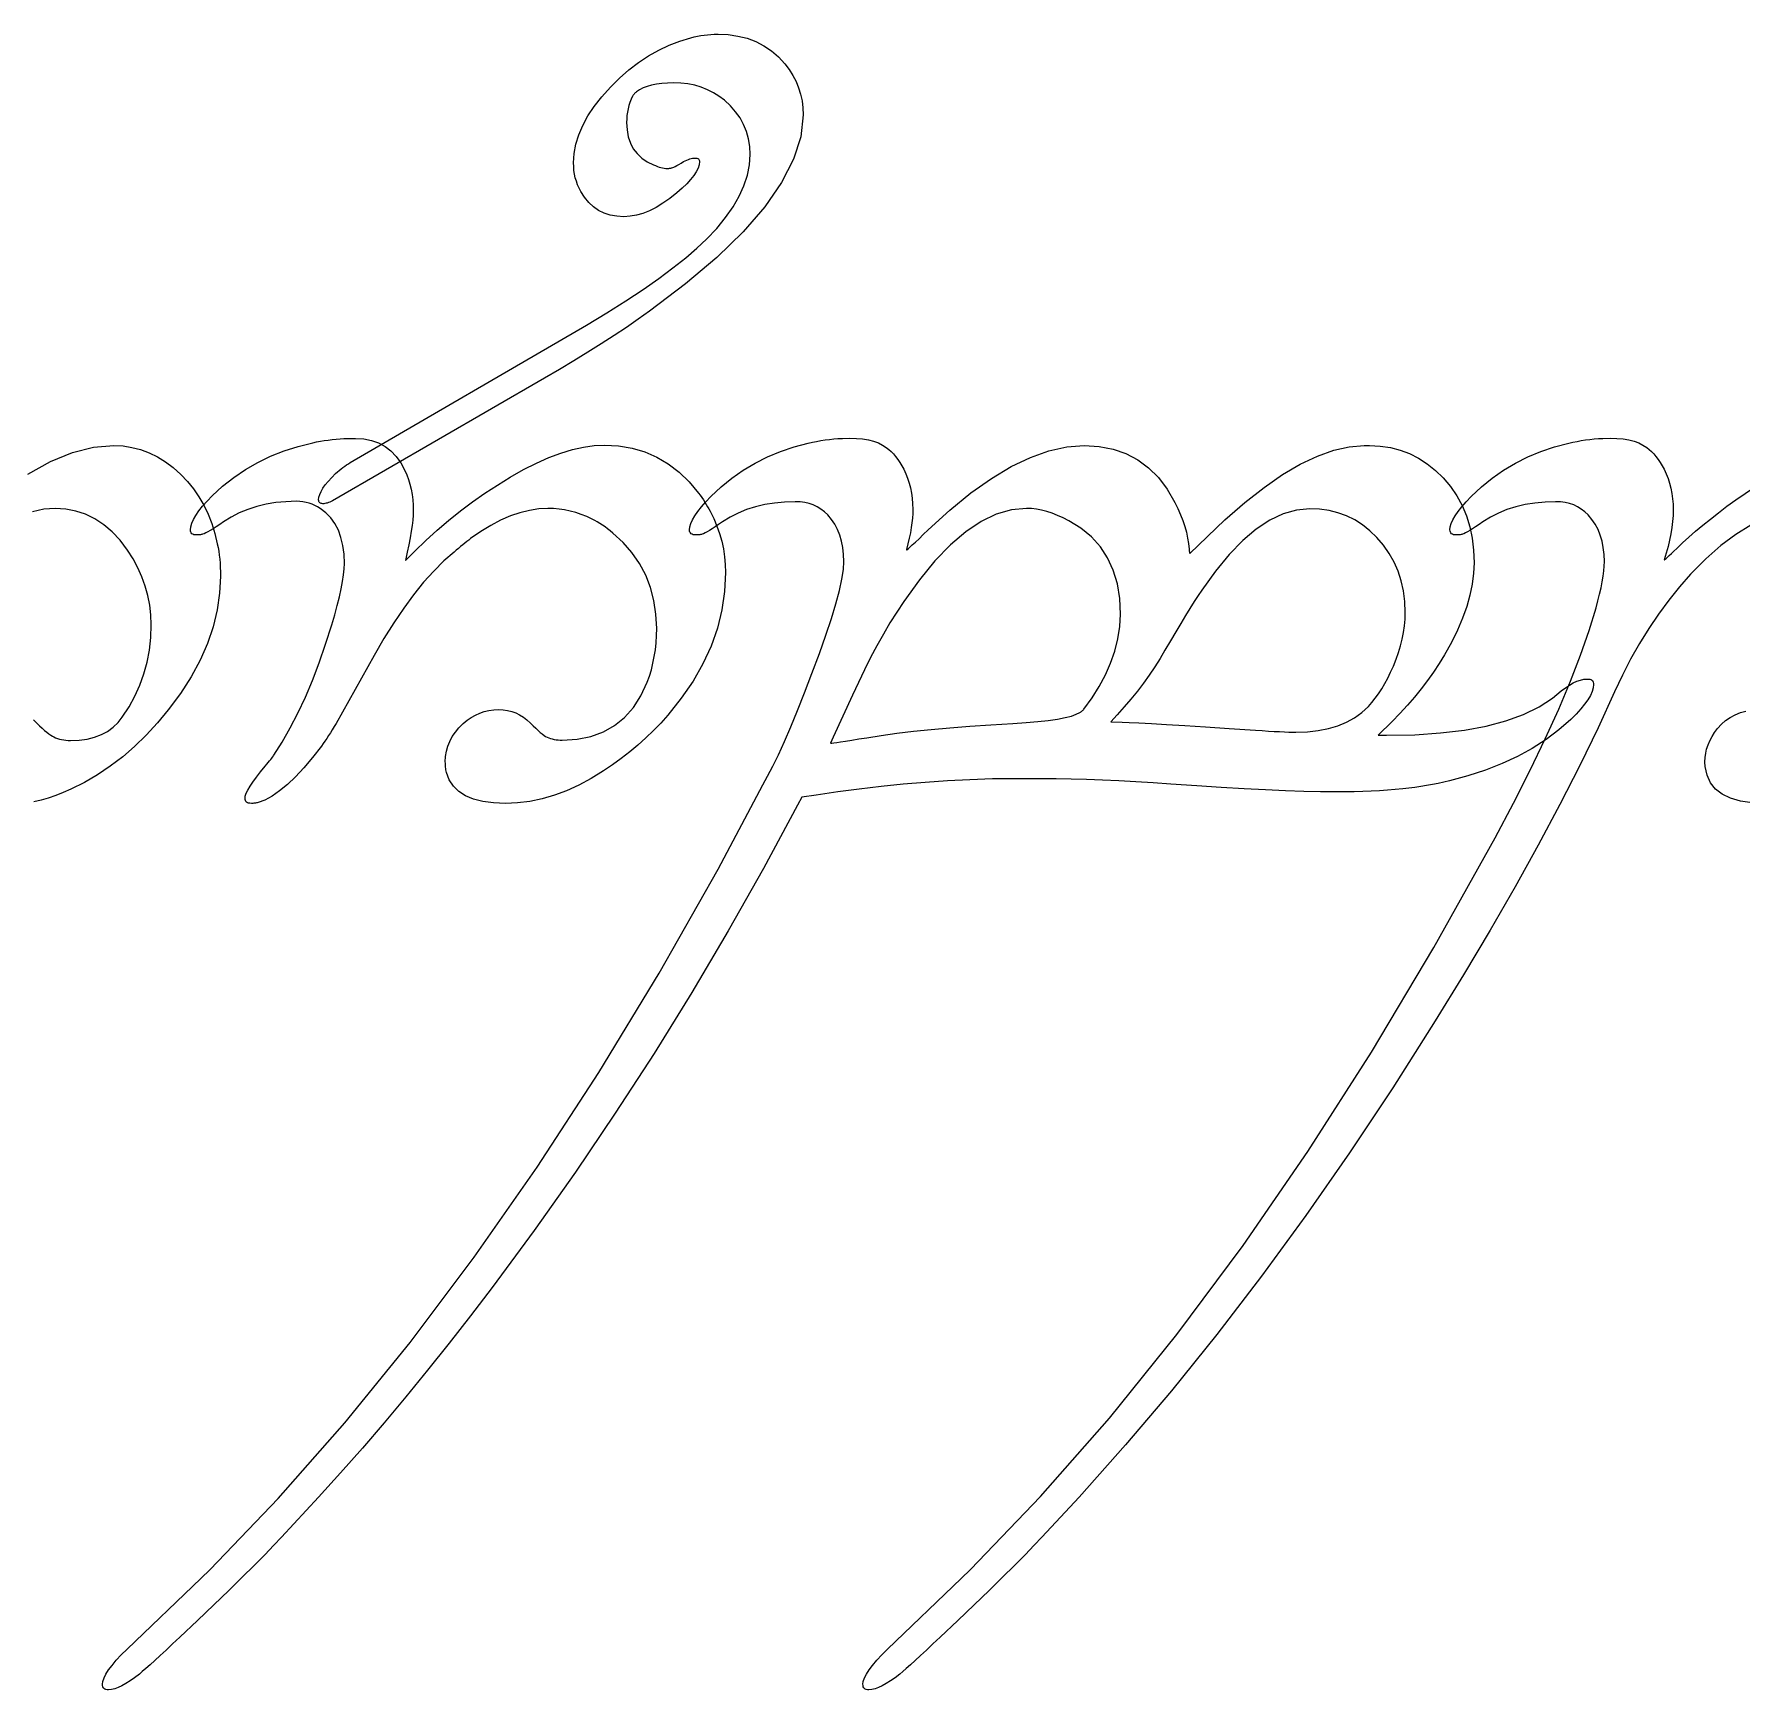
# Model space of a CAD drawing. Extents: x -35 to 35, y -2.4 to 2.4.
# Drawn here: x -26.451 to -22.113, y -2.443 to 1.762 of the extents above; entities that cross this region are included whole.
import ezdxf

# ---------------------------------------------------------------- set-up
doc = ezdxf.new("R2010")
doc.units = 0
doc.layers.add('INSCRIPTION', color=7, linetype='CONTINUOUS')

msp = doc.modelspace()

# ---------------------------------------------------------------- linework, layer by layer
at = {"layer": 'INSCRIPTION'}
for points in [[(-25.0806, 1.4349), (-25.0791, 1.4585), (-25.0747, 1.4823), (-25.0674, 1.5062), (-25.0572, 1.5301), (-25.0441, 1.5542), (-25.028, 1.5783), (-25.009, 1.6026), (-24.9871, 1.6269), (-24.9639, 1.65), (-24.94, 1.671), (-24.9155, 1.6898), (-24.8903, 1.7066), (-24.8644, 1.7213), (-24.8379, 1.7338), (-24.8108, 1.7443), (-24.783, 1.7526), (-24.7742, 1.7547), (-24.7655, 1.7566), (-24.757, 1.7581), (-24.7485, 1.7594), (-24.7401, 1.7604), (-24.7319, 1.7611), (-24.7237, 1.7615), (-24.7156, 1.7617), (-24.7136, 1.7617), (-24.6876, 1.7605), (-24.663, 1.757), (-24.6397, 1.7511), (-24.6178, 1.7428), (-24.5972, 1.7322), (-24.578, 1.7192), (-24.5602, 1.7039), (-24.5436, 1.6863), (-24.5328, 1.6719), (-24.5234, 1.657), (-24.5155, 1.6416), (-24.5089, 1.6257), (-24.5039, 1.6092), (-24.5003, 1.5922), (-24.4981, 1.5746), (-24.4974, 1.5565), (-24.5035, 1.5012), (-24.5218, 1.4439), (-24.5522, 1.3846), (-24.5949, 1.3233), (-24.6498, 1.2599), (-24.7168, 1.1946), (-24.7961, 1.1272), (-24.8875, 1.0578), (-24.9163, 1.0376), (-24.9464, 1.017), (-24.9778, 0.9962), (-25.0105, 0.9751), (-25.0444, 0.9537), (-25.0796, 0.9321), (-25.1162, 0.9101), (-25.154, 0.8879), (-25.6929, 0.5762), (-25.6966, 0.5745), (-25.7001, 0.5731), (-25.7034, 0.5719), (-25.7065, 0.5709), (-25.7094, 0.5701), (-25.7122, 0.5696), (-25.7147, 0.5692), (-25.7171, 0.5691), (-25.7197, 0.5693), (-25.7219, 0.5698), (-25.7238, 0.5705), (-25.7254, 0.5716), (-25.7266, 0.573), (-25.7274, 0.5748), (-25.728, 0.5768), (-25.7281, 0.5792), (-25.7275, 0.5857), (-25.7254, 0.5928), (-25.7221, 0.6003), (-25.7173, 0.6083), (-25.7112, 0.6169), (-25.7038, 0.6259), (-25.695, 0.6355), (-25.6849, 0.6455), (-25.6804, 0.6497), (-25.6758, 0.6537), (-25.6712, 0.6575), (-25.6665, 0.6611), (-25.6619, 0.6646), (-25.6572, 0.6678), (-25.6525, 0.6708), (-25.6477, 0.6737), (-25.0474, 1.0226), (-24.9958, 1.0542), (-24.948, 1.0845), (-24.9042, 1.1136), (-24.8641, 1.1415), (-24.828, 1.1682), (-24.7957, 1.1936), (-24.7673, 1.2178), (-24.7427, 1.2408), (-24.7168, 1.2684), (-24.6943, 1.2957), (-24.6753, 1.3229), (-24.6598, 1.3499), (-24.6477, 1.3767), (-24.639, 1.4033), (-24.6339, 1.4297), (-24.6321, 1.456), (-24.6331, 1.4764), (-24.6362, 1.4959), (-24.6413, 1.5145), (-24.6485, 1.5322), (-24.6577, 1.5489), (-24.6689, 1.5648), (-24.6822, 1.5797), (-24.6975, 1.5937), (-24.7112, 1.6041), (-24.7255, 1.6131), (-24.7406, 1.6207), (-24.7563, 1.6269), (-24.7727, 1.6318), (-24.7899, 1.6352), (-24.8077, 1.6373), (-24.8262, 1.638), (-24.842, 1.6376), (-24.8566, 1.6365), (-24.8701, 1.6347), (-24.8825, 1.6322), (-24.8937, 1.629), (-24.9039, 1.625), (-24.9129, 1.6203), (-24.9207, 1.6149), (-24.9224, 1.6136), (-24.924, 1.6123), (-24.9254, 1.6109), (-24.9267, 1.6096), (-24.9279, 1.6082), (-24.929, 1.6068), (-24.9299, 1.6053), (-24.9308, 1.6038), (-24.9343, 1.5962), (-24.9374, 1.5883), (-24.94, 1.5803), (-24.9421, 1.5721), (-24.9437, 1.5637), (-24.9449, 1.5552), (-24.9456, 1.5464), (-24.9458, 1.5374), (-24.9448, 1.5184), (-24.9416, 1.5009), (-24.9362, 1.4851), (-24.9288, 1.4708), (-24.9191, 1.4582), (-24.9074, 1.4471), (-24.8935, 1.4377), (-24.8775, 1.4298), (-24.8725, 1.4277), (-24.8677, 1.4259), (-24.8631, 1.4243), (-24.8586, 1.4231), (-24.8543, 1.4221), (-24.8501, 1.4214), (-24.8461, 1.4209), (-24.8423, 1.4208), (-24.841, 1.4208), (-24.8398, 1.4209), (-24.8385, 1.4209), (-24.8373, 1.421), (-24.836, 1.4212), (-24.8347, 1.4214), (-24.8335, 1.4216), (-24.8322, 1.4218), (-24.8309, 1.4221), (-24.8288, 1.4228), (-24.826, 1.4241), (-24.8224, 1.4258), (-24.8182, 1.4281), (-24.8132, 1.4308), (-24.8075, 1.4341), (-24.8011, 1.4379), (-24.7969, 1.44), (-24.7928, 1.4418), (-24.7889, 1.4434), (-24.7852, 1.4447), (-24.7816, 1.4457), (-24.7782, 1.4464), (-24.775, 1.4468), (-24.7719, 1.4469), (-24.7693, 1.4468), (-24.7671, 1.4464), (-24.7652, 1.4457), (-24.7636, 1.4447), (-24.7624, 1.4434), (-24.7615, 1.4418), (-24.761, 1.44), (-24.7608, 1.4379), (-24.7617, 1.4298), (-24.7644, 1.4212), (-24.7689, 1.4121), (-24.7752, 1.4024), (-24.7832, 1.3922), (-24.7931, 1.3815), (-24.8047, 1.3703), (-24.8181, 1.3585), (-24.8361, 1.3443), (-24.8537, 1.3321), (-24.871, 1.3217), (-24.888, 1.3132), (-24.9047, 1.3066), (-24.9211, 1.3019), (-24.9371, 1.2991), (-24.9529, 1.2981), (-24.9707, 1.2991), (-24.9873, 1.3021), (-25.0027, 1.3072), (-25.017, 1.3142), (-25.0301, 1.3233), (-25.0421, 1.3343), (-25.0529, 1.3474), (-25.0625, 1.3625), (-25.0667, 1.3709), (-25.0704, 1.3794), (-25.0735, 1.3882), (-25.0761, 1.3972), (-25.078, 1.4063), (-25.0795, 1.4156), (-25.0803, 1.4252), (-25.0806, 1.4349)], [(-24.786, 0.5028), (-24.7851, 0.5105), (-24.7826, 0.519), (-24.7783, 0.5283), (-24.7724, 0.5385), (-24.7648, 0.5494), (-24.7554, 0.5612), (-24.7444, 0.5738), (-24.7317, 0.5872), (-24.7058, 0.6118), (-24.6785, 0.6342), (-24.6498, 0.6544), (-24.6196, 0.6724), (-24.5879, 0.6883), (-24.5548, 0.702), (-24.5203, 0.7136), (-24.4843, 0.723), (-24.4737, 0.7254), (-24.4631, 0.7275), (-24.4524, 0.7294), (-24.4416, 0.731), (-24.4307, 0.7324), (-24.4198, 0.7335), (-24.4089, 0.7344), (-24.3978, 0.735), (-24.3794, 0.7356), (-24.3622, 0.7351), (-24.3463, 0.7337), (-24.3317, 0.7313), (-24.3184, 0.7279), (-24.3064, 0.7235), (-24.2957, 0.7182), (-24.2862, 0.7119), (-24.28, 0.7071), (-24.274, 0.7017), (-24.2682, 0.6956), (-24.2626, 0.689), (-24.2572, 0.6818), (-24.2519, 0.674), (-24.2469, 0.6656), (-24.242, 0.6566), (-24.2366, 0.6453), (-24.2319, 0.6337), (-24.2279, 0.6216), (-24.2246, 0.6091), (-24.2221, 0.5962), (-24.2203, 0.5829), (-24.2192, 0.5692), (-24.2189, 0.555), (-24.2191, 0.5442), (-24.2199, 0.5328), (-24.2211, 0.5208), (-24.2229, 0.5083), (-24.2251, 0.4952), (-24.2279, 0.4815), (-24.2312, 0.4673), (-24.2349, 0.4525), (-24.2349, 0.4515), (-24.2336, 0.4523), (-24.2307, 0.4547), (-24.2262, 0.4587), (-24.2201, 0.4643), (-24.2124, 0.4715), (-24.2031, 0.4803), (-24.1922, 0.4907), (-24.1796, 0.5028), (-24.1246, 0.553), (-24.0712, 0.5965), (-24.0193, 0.6333), (-23.969, 0.6634), (-23.9203, 0.6868), (-23.8731, 0.7035), (-23.8275, 0.7136), (-23.7835, 0.7169), (-23.7456, 0.7147), (-23.7103, 0.7079), (-23.6776, 0.6966), (-23.6475, 0.6807), (-23.62, 0.6604), (-23.5951, 0.6355), (-23.5729, 0.6061), (-23.5532, 0.5721), (-23.5456, 0.5566), (-23.5389, 0.5413), (-23.533, 0.5262), (-23.5281, 0.5113), (-23.524, 0.4966), (-23.5208, 0.482), (-23.5185, 0.4677), (-23.517, 0.4535), (-23.5168, 0.4509), (-23.5165, 0.4486), (-23.5163, 0.4467), (-23.516, 0.4452), (-23.5158, 0.444), (-23.5155, 0.4431), (-23.5152, 0.4426), (-23.515, 0.4424), (-23.4265, 0.5279), (-23.3757, 0.5722), (-23.3267, 0.6106), (-23.2796, 0.6431), (-23.2345, 0.6697), (-23.1912, 0.6903), (-23.1497, 0.7051), (-23.1102, 0.714), (-23.0726, 0.7169), (-23.0585, 0.7169), (-23.0316, 0.7156), (-23.0057, 0.7118), (-22.9808, 0.7053), (-22.9569, 0.6963), (-22.9341, 0.6847), (-22.9122, 0.6706), (-22.8913, 0.6538), (-22.8715, 0.6345), (-22.8531, 0.6126), (-22.8372, 0.5894), (-22.8237, 0.5646), (-22.8126, 0.5385), (-22.8041, 0.5108), (-22.7979, 0.4818), (-22.7943, 0.4513), (-22.793, 0.4193), (-22.7942, 0.3925), (-22.7977, 0.3651), (-22.8036, 0.3369), (-22.8119, 0.3079), (-22.8225, 0.2783), (-22.8355, 0.2479), (-22.8508, 0.2168), (-22.8684, 0.185), (-22.8817, 0.1632), (-22.896, 0.1417), (-22.9112, 0.1203), (-22.9273, 0.099), (-22.9443, 0.078), (-22.9623, 0.0572), (-22.9813, 0.0365), (-23.0012, 0.0161), (-23.0364, -0.0191), (-23.0273, -0.0191), (-23.0265, -0.0191), (-23.0254, -0.0191), (-23.0242, -0.0191), (-23.0228, -0.0191), (-23.0212, -0.0191), (-23.0194, -0.0191), (-23.0174, -0.0191), (-23.0153, -0.0191), (-22.944, -0.0176), (-22.8781, -0.0132), (-22.8174, -0.0058), (-22.7621, 0.0045), (-22.7121, 0.0178), (-22.6674, 0.0341), (-22.628, 0.0533), (-22.5939, 0.0754), (-22.5829, 0.0845), (-22.5718, 0.0937), (-22.5611, 0.1016), (-22.5509, 0.1084), (-22.5412, 0.1139), (-22.5318, 0.1182), (-22.5229, 0.1212), (-22.5145, 0.1231), (-22.5065, 0.1237), (-22.5024, 0.1237), (-22.4994, 0.1235), (-22.4967, 0.1228), (-22.4945, 0.1217), (-22.4926, 0.1202), (-22.4912, 0.1182), (-22.4902, 0.1158), (-22.4896, 0.1129), (-22.4894, 0.1096), (-22.4903, 0.1012), (-22.493, 0.092), (-22.4976, 0.0821), (-22.504, 0.0714), (-22.5122, 0.06), (-22.5222, 0.0478), (-22.534, 0.0348), (-22.5477, 0.0211), (-22.5778, -0.0053), (-22.6103, -0.0297), (-22.6452, -0.0522), (-22.6824, -0.0726), (-22.7221, -0.0911), (-22.7641, -0.1077), (-22.8086, -0.1222), (-22.8554, -0.1347), (-22.8698, -0.1381), (-22.8843, -0.1413), (-22.8989, -0.1442), (-22.9137, -0.1468), (-22.9286, -0.1492), (-22.9436, -0.1513), (-22.9588, -0.1532), (-22.974, -0.1548), (-22.9932, -0.1567), (-23.0129, -0.1584), (-23.0333, -0.1598), (-23.0542, -0.1609), (-23.0758, -0.1618), (-23.0979, -0.1624), (-23.1206, -0.1628), (-23.144, -0.1629), (-23.1828, -0.1626), (-23.2256, -0.1616), (-23.2722, -0.1601), (-23.3227, -0.1579), (-23.377, -0.155), (-23.4352, -0.1516), (-23.4973, -0.1475), (-23.5633, -0.1428), (-23.6084, -0.1397), (-23.6524, -0.1371), (-23.6953, -0.1348), (-23.737, -0.133), (-23.7775, -0.1315), (-23.8168, -0.1305), (-23.855, -0.1299), (-23.8921, -0.1297), (-24.0167, -0.1297), (-24.0741, -0.1319), (-24.1311, -0.1349), (-24.1876, -0.1388), (-24.2437, -0.1435), (-24.2995, -0.1491), (-24.3548, -0.1555), (-24.4097, -0.1628), (-24.4642, -0.1709), (-24.5004, -0.176), (-24.5115, -0.1961), (-24.5982, -0.3571), (-24.6878, -0.5159), (-24.7804, -0.6725), (-24.876, -0.8268), (-24.9745, -0.9789), (-25.0759, -1.1288), (-25.1804, -1.2764), (-25.2877, -1.4218), (-25.3421, -1.4932), (-25.3967, -1.5633), (-25.4515, -1.6319), (-25.5064, -1.6991), (-25.5616, -1.7649), (-25.6169, -1.8292), (-25.6724, -1.8922), (-25.7281, -1.9537), (-25.8227, -2.0553), (-25.8421, -2.0762), (-25.8652, -2.1002), (-25.892, -2.1273), (-25.9225, -2.1576), (-25.9566, -2.1909), (-25.9944, -2.2274), (-26.0359, -2.267), (-26.0811, -2.3097), (-26.0992, -2.3267), (-26.1158, -2.3423), (-26.1308, -2.3563), (-26.1444, -2.3687), (-26.1565, -2.3797), (-26.167, -2.389), (-26.1761, -2.3969), (-26.1836, -2.4032), (-26.1956, -2.4126), (-26.207, -2.4208), (-26.2178, -2.4277), (-26.2279, -2.4333), (-26.2374, -2.4377), (-26.2462, -2.4409), (-26.2545, -2.4428), (-26.2621, -2.4434), (-26.2656, -2.4432), (-26.2687, -2.4425), (-26.2713, -2.4414), (-26.2734, -2.4399), (-26.275, -2.4379), (-26.2762, -2.4355), (-26.2769, -2.4326), (-26.2771, -2.4293), (-26.2762, -2.4218), (-26.2733, -2.4132), (-26.2684, -2.4035), (-26.2616, -2.3929), (-26.2528, -2.3812), (-26.2421, -2.3684), (-26.2294, -2.3547), (-26.2148, -2.3398), (-26.0278, -2.1609), (-26.0036, -2.1377), (-25.8311, -1.9575), (-25.6617, -1.7652), (-25.4956, -1.561), (-25.3327, -1.3446), (-25.1731, -1.1163), (-25.0167, -0.8759), (-24.8635, -0.6234), (-24.7136, -0.359), (-24.5999, -0.1448), (-24.5877, -0.1232), (-24.5744, -0.0977), (-24.5603, -0.0683), (-24.5451, -0.0349), (-24.5291, 0.0023), (-24.5121, 0.0436), (-24.4941, 0.0887), (-24.4753, 0.1378), (-24.4562, 0.1886), (-24.4396, 0.2351), (-24.4256, 0.2772), (-24.4142, 0.315), (-24.4053, 0.3484), (-24.3989, 0.3774), (-24.3951, 0.402), (-24.3938, 0.4223), (-24.3945, 0.4404), (-24.3964, 0.4576), (-24.3996, 0.4739), (-24.4041, 0.4892), (-24.4099, 0.5035), (-24.417, 0.517), (-24.4254, 0.5294), (-24.435, 0.541), (-24.4434, 0.5487), (-24.4523, 0.5555), (-24.4617, 0.5612), (-24.4717, 0.5659), (-24.4823, 0.5695), (-24.4935, 0.5721), (-24.5052, 0.5736), (-24.5175, 0.5741), (-24.5444, 0.5733), (-24.5702, 0.5709), (-24.5949, 0.5669), (-24.6186, 0.5613), (-24.6411, 0.5541), (-24.6627, 0.5453), (-24.6831, 0.5349), (-24.7025, 0.5229), (-24.7121, 0.5162), (-24.7208, 0.5104), (-24.7286, 0.5053), (-24.7354, 0.501), (-24.7414, 0.4975), (-24.7464, 0.4948), (-24.7506, 0.4928), (-24.7538, 0.4917), (-24.7558, 0.4912), (-24.7578, 0.4908), (-24.7598, 0.4905), (-24.7618, 0.4902), (-24.7638, 0.49), (-24.7659, 0.4898), (-24.7679, 0.4897), (-24.7699, 0.4897), (-24.7737, 0.4899), (-24.7769, 0.4905), (-24.7797, 0.4915), (-24.7819, 0.493), (-24.7837, 0.4948), (-24.785, 0.497), (-24.7857, 0.4997), (-24.786, 0.5028)], [(-26.0539, 0.5028), (-26.0531, 0.5107), (-26.0505, 0.5195), (-26.0461, 0.5291), (-26.0401, 0.5395), (-26.0323, 0.5507), (-26.0228, 0.5627), (-26.0116, 0.5756), (-25.9986, 0.5892), (-25.972, 0.6136), (-25.9438, 0.6357), (-25.9142, 0.6558), (-25.883, 0.6737), (-25.8503, 0.6895), (-25.8161, 0.7031), (-25.7804, 0.7146), (-25.7432, 0.724), (-25.7334, 0.7259), (-25.7235, 0.7277), (-25.7137, 0.7293), (-25.7038, 0.7308), (-25.6938, 0.7321), (-25.6838, 0.7332), (-25.6738, 0.7342), (-25.6638, 0.735), (-25.6346, 0.735), (-25.6135, 0.7338), (-25.594, 0.7299), (-25.5759, 0.7236), (-25.5595, 0.7147), (-25.5445, 0.7032), (-25.5311, 0.6892), (-25.5193, 0.6727), (-25.5089, 0.6536), (-25.504, 0.6423), (-25.4997, 0.6306), (-25.4961, 0.6184), (-25.4931, 0.6058), (-25.4908, 0.5928), (-25.4891, 0.5793), (-25.4881, 0.5654), (-25.4878, 0.551), (-25.4881, 0.54), (-25.4891, 0.5277), (-25.4906, 0.514), (-25.4928, 0.499), (-25.4957, 0.4826), (-25.4991, 0.4649), (-25.5032, 0.4458), (-25.5079, 0.4253), (-25.4838, 0.4485), (-25.4558, 0.4756), (-25.4272, 0.5017), (-25.3979, 0.5267), (-25.3679, 0.5508), (-25.3373, 0.5738), (-25.306, 0.5957), (-25.2741, 0.6166), (-25.2415, 0.6365), (-25.2076, 0.6556), (-25.1749, 0.6721), (-25.1432, 0.6861), (-25.1128, 0.6976), (-25.0834, 0.7065), (-25.0552, 0.7128), (-25.0281, 0.7167), (-25.0022, 0.7179), (-24.9663, 0.716), (-24.9321, 0.7103), (-24.8997, 0.7008), (-24.8689, 0.6875), (-24.8399, 0.6704), (-24.8125, 0.6495), (-24.7868, 0.6248), (-24.7628, 0.5963), (-24.7586, 0.5905), (-24.7546, 0.5847), (-24.7507, 0.5789), (-24.747, 0.5731), (-24.7434, 0.5674), (-24.74, 0.5616), (-24.7368, 0.5558), (-24.7337, 0.55), (-24.7245, 0.5313), (-24.7165, 0.5124), (-24.7098, 0.4932), (-24.7043, 0.4738), (-24.7, 0.4543), (-24.6969, 0.4344), (-24.6951, 0.4144), (-24.6945, 0.3942), (-24.6968, 0.3465), (-24.7036, 0.2995), (-24.7151, 0.2532), (-24.7312, 0.2076), (-24.7518, 0.1627), (-24.777, 0.1185), (-24.8069, 0.075), (-24.8413, 0.0322), (-24.8592, 0.0121), (-24.8778, -0.0072), (-24.8972, -0.0259), (-24.9172, -0.044), (-24.9379, -0.0614), (-24.9593, -0.0781), (-24.9814, -0.0942), (-25.0042, -0.1096), (-25.0356, -0.1289), (-25.0669, -0.1457), (-25.0982, -0.1598), (-25.1294, -0.1714), (-25.1605, -0.1805), (-25.1916, -0.1869), (-25.2226, -0.1908), (-25.2535, -0.1921), (-25.2838, -0.1908), (-25.3108, -0.1872), (-25.3345, -0.181), (-25.3548, -0.1724), (-25.3719, -0.1614), (-25.3857, -0.1479), (-25.3962, -0.132), (-25.4034, -0.1136), (-25.4041, -0.1103), (-25.4047, -0.107), (-25.4052, -0.1037), (-25.4056, -0.1003), (-25.4059, -0.0969), (-25.4062, -0.0935), (-25.4063, -0.09), (-25.4064, -0.0865), (-25.4057, -0.0729), (-25.4035, -0.0596), (-25.4, -0.0468), (-25.3951, -0.0344), (-25.3887, -0.0225), (-25.3809, -0.0109), (-25.3717, 0.0003), (-25.3611, 0.0111), (-25.3511, 0.0193), (-25.3408, 0.0265), (-25.33, 0.0325), (-25.3189, 0.0375), (-25.3074, 0.0413), (-25.2955, 0.0441), (-25.2833, 0.0457), (-25.2706, 0.0463), (-25.2593, 0.0457), (-25.2483, 0.0441), (-25.2376, 0.0414), (-25.2274, 0.0377), (-25.2175, 0.0329), (-25.208, 0.027), (-25.1989, 0.0201), (-25.1902, 0.0121), (-25.1831, 0.0051), (-25.1766, -0.0011), (-25.1706, -0.0067), (-25.165, -0.0116), (-25.16, -0.0157), (-25.1555, -0.0192), (-25.1515, -0.022), (-25.148, -0.0241), (-25.1436, -0.0258), (-25.1392, -0.0272), (-25.1346, -0.0284), (-25.1299, -0.0294), (-25.125, -0.0302), (-25.1201, -0.0307), (-25.115, -0.0311), (-25.1097, -0.0312), (-25.0716, -0.0289), (-25.0367, -0.022), (-25.0049, -0.0105), (-24.9763, 0.0055), (-24.9508, 0.0262), (-24.9286, 0.0514), (-24.9095, 0.0812), (-24.8936, 0.1156), (-24.8879, 0.1314), (-24.883, 0.1476), (-24.8789, 0.1641), (-24.8755, 0.181), (-24.8728, 0.1983), (-24.8709, 0.2159), (-24.8698, 0.234), (-24.8694, 0.2524), (-24.8712, 0.2889), (-24.8764, 0.3237), (-24.8851, 0.3567), (-24.8973, 0.3879), (-24.913, 0.4173), (-24.9322, 0.4449), (-24.9549, 0.4707), (-24.981, 0.4947), (-24.9876, 0.5001), (-24.9941, 0.5052), (-25.0006, 0.51), (-25.0072, 0.5146), (-25.0137, 0.5188), (-25.0203, 0.5228), (-25.0268, 0.5265), (-25.0333, 0.5299), (-25.0472, 0.5363), (-25.0611, 0.5418), (-25.0751, 0.5465), (-25.0891, 0.5503), (-25.1032, 0.5532), (-25.1174, 0.5554), (-25.1316, 0.5566), (-25.1459, 0.5571), (-25.1692, 0.5559), (-25.1929, 0.5523), (-25.2169, 0.5463), (-25.2412, 0.538), (-25.2659, 0.5272), (-25.2909, 0.5141), (-25.3163, 0.4985), (-25.342, 0.4806), (-25.3469, 0.4768), (-25.3518, 0.4728), (-25.3569, 0.4688), (-25.3621, 0.4645), (-25.3675, 0.4602), (-25.3729, 0.4558), (-25.3785, 0.4512), (-25.3843, 0.4464), (-25.4101, 0.4237), (-25.4358, 0.398), (-25.4614, 0.3695), (-25.4868, 0.3381), (-25.5121, 0.3039), (-25.5373, 0.2668), (-25.5624, 0.2268), (-25.5874, 0.184), (-25.6839, 0.0111), (-25.6887, 0.0029), (-25.6934, -0.005), (-25.6981, -0.0126), (-25.7027, -0.0199), (-25.7074, -0.0269), (-25.712, -0.0336), (-25.7166, -0.0401), (-25.7211, -0.0463), (-25.7438, -0.0756), (-25.7658, -0.1016), (-25.7871, -0.1244), (-25.8076, -0.144), (-25.8273, -0.1604), (-25.8463, -0.1735), (-25.8645, -0.1834), (-25.882, -0.19), (-25.8842, -0.1905), (-25.8864, -0.1909), (-25.8886, -0.1913), (-25.8908, -0.1916), (-25.8929, -0.1918), (-25.895, -0.1919), (-25.897, -0.192), (-25.8991, -0.1921), (-25.9028, -0.1918), (-25.9061, -0.1912), (-25.9089, -0.1902), (-25.9111, -0.1888), (-25.9129, -0.1869), (-25.9142, -0.1847), (-25.9149, -0.182), (-25.9152, -0.179), (-25.9144, -0.1733), (-25.912, -0.1664), (-25.908, -0.1581), (-25.9023, -0.1486), (-25.8951, -0.1377), (-25.8863, -0.1256), (-25.8759, -0.1122), (-25.8639, -0.0975), (-25.8598, -0.0927), (-25.8561, -0.0882), (-25.8528, -0.0841), (-25.8498, -0.0804), (-25.8472, -0.0771), (-25.845, -0.0742), (-25.8432, -0.0716), (-25.8418, -0.0694), (-25.8206, -0.0361), (-25.8002, -0.0004), (-25.7806, 0.0375), (-25.7618, 0.0777), (-25.7439, 0.1202), (-25.7268, 0.165), (-25.7104, 0.2121), (-25.695, 0.2614), (-25.6874, 0.287), (-25.6809, 0.3108), (-25.6753, 0.3328), (-25.6708, 0.3532), (-25.6673, 0.3718), (-25.6648, 0.3887), (-25.6633, 0.4039), (-25.6628, 0.4173), (-25.6637, 0.4412), (-25.6666, 0.4634), (-25.6714, 0.4836), (-25.6781, 0.502), (-25.6867, 0.5185), (-25.6973, 0.5332), (-25.7097, 0.5461), (-25.7241, 0.5571), (-25.7308, 0.5613), (-25.7377, 0.565), (-25.7449, 0.5681), (-25.7523, 0.5706), (-25.7599, 0.5726), (-25.7679, 0.574), (-25.776, 0.5749), (-25.7844, 0.5752), (-25.8113, 0.5743), (-25.8371, 0.5719), (-25.8618, 0.5678), (-25.8855, 0.5621), (-25.9081, 0.5547), (-25.9296, 0.5457), (-25.9501, 0.5351), (-25.9695, 0.5229), (-25.9793, 0.5162), (-25.9883, 0.5104), (-25.9963, 0.5053), (-26.0034, 0.501), (-26.0096, 0.4975), (-26.0149, 0.4948), (-26.0193, 0.4928), (-26.0228, 0.4917), (-26.0245, 0.4912), (-26.0263, 0.4908), (-26.0282, 0.4905), (-26.03, 0.4902), (-26.0319, 0.49), (-26.0339, 0.4898), (-26.0358, 0.4897), (-26.0378, 0.4897), (-26.0416, 0.4899), (-26.0449, 0.4905), (-26.0476, 0.4915), (-26.0499, 0.493), (-26.0517, 0.4948), (-26.0529, 0.497), (-26.0537, 0.4997), (-26.0539, 0.5028)], [(-23.691, 0.2886), (-23.693, 0.3288), (-23.6992, 0.366), (-23.7095, 0.4002), (-23.7239, 0.4314), (-23.7424, 0.4595), (-23.7651, 0.4847), (-23.7918, 0.5068), (-23.8227, 0.5259), (-23.8369, 0.5332), (-23.8509, 0.5395), (-23.8647, 0.5449), (-23.8782, 0.5493), (-23.8916, 0.5527), (-23.9047, 0.5551), (-23.9176, 0.5566), (-23.9303, 0.5571), (-23.9684, 0.5534), (-24.0067, 0.5423), (-24.0453, 0.5238), (-24.0841, 0.498), (-24.1232, 0.4648), (-24.1625, 0.4241), (-24.2021, 0.3761), (-24.242, 0.3208), (-24.2596, 0.2939), (-24.2769, 0.2663), (-24.2937, 0.2378), (-24.3101, 0.2084), (-24.3261, 0.1782), (-24.3417, 0.1471), (-24.3569, 0.1152), (-24.3717, 0.0825), (-24.421, -0.0241), (-24.428, -0.0392), (-24.427, -0.0392), (-24.4247, -0.039), (-24.4198, -0.0383), (-24.4122, -0.0372), (-24.4021, -0.0357), (-24.3894, -0.0337), (-24.374, -0.0313), (-24.3561, -0.0284), (-24.3355, -0.0251), (-24.2989, -0.0193), (-24.2595, -0.0138), (-24.2173, -0.0087), (-24.1724, -0.004), (-24.1246, 0.0003), (-24.074, 0.0043), (-24.0206, 0.0079), (-23.9645, 0.0111), (-23.931, 0.0133), (-23.9011, 0.0158), (-23.8746, 0.0188), (-23.8516, 0.0221), (-23.8321, 0.0258), (-23.8161, 0.0299), (-23.8036, 0.0344), (-23.7945, 0.0392), (-23.7931, 0.04), (-23.7916, 0.0408), (-23.7903, 0.0418), (-23.789, 0.0427), (-23.7878, 0.0438), (-23.7866, 0.0449), (-23.7855, 0.046), (-23.7845, 0.0473), (-23.7634, 0.0759), (-23.7451, 0.105), (-23.7294, 0.1345), (-23.7164, 0.1644), (-23.706, 0.1948), (-23.6983, 0.2256), (-23.6933, 0.2569), (-23.691, 0.2886)], [(-22.968, 0.2926), (-22.9691, 0.3207), (-22.9725, 0.3475), (-22.9782, 0.3732), (-22.9861, 0.3977), (-22.9963, 0.421), (-23.0087, 0.4431), (-23.0234, 0.464), (-23.0404, 0.4837), (-23.058, 0.5006), (-23.0767, 0.5153), (-23.0963, 0.5278), (-23.1171, 0.538), (-23.1388, 0.5459), (-23.1616, 0.5515), (-23.1855, 0.5549), (-23.2103, 0.5561), (-23.2441, 0.5528), (-23.278, 0.5432), (-23.3121, 0.5271), (-23.3463, 0.5045), (-23.3807, 0.4755), (-23.4153, 0.4401), (-23.45, 0.3982), (-23.4848, 0.3499), (-23.4942, 0.3359), (-23.5043, 0.3204), (-23.5149, 0.3034), (-23.5263, 0.2851), (-23.5383, 0.2652), (-23.551, 0.244), (-23.5643, 0.2212), (-23.5783, 0.1971), (-23.5908, 0.1758), (-23.604, 0.1548), (-23.6181, 0.134), (-23.6329, 0.1134), (-23.6485, 0.093), (-23.6649, 0.0728), (-23.6821, 0.0529), (-23.7, 0.0332), (-23.7161, 0.0151), (-23.6869, 0.0141), (-23.6693, 0.0135), (-23.6446, 0.0124), (-23.6129, 0.0108), (-23.5741, 0.0085), (-23.5282, 0.0058), (-23.4752, 0.0024), (-23.4152, -0.0015), (-23.3481, -0.006), (-23.3311, -0.0072), (-23.3153, -0.0082), (-23.3007, -0.0091), (-23.2872, -0.0098), (-23.275, -0.0104), (-23.264, -0.0107), (-23.2542, -0.011), (-23.2455, -0.0111), (-23.2162, -0.01), (-23.1888, -0.007), (-23.1631, -0.0019), (-23.1392, 0.0053), (-23.1171, 0.0145), (-23.0968, 0.0257), (-23.0782, 0.039), (-23.0615, 0.0543), (-23.0526, 0.0643), (-23.044, 0.075), (-23.0356, 0.0866), (-23.0276, 0.099), (-23.0198, 0.1123), (-23.0123, 0.1263), (-23.0051, 0.1412), (-22.9982, 0.1569), (-22.9911, 0.1739), (-22.985, 0.191), (-22.9798, 0.208), (-22.9755, 0.225), (-22.9722, 0.2419), (-22.9699, 0.2589), (-22.9685, 0.2757), (-22.968, 0.2926)]]:
    msp.add_lwpolyline(points, close=True, dxfattribs=at)
for points in [[(-26.4669, 0.6445), (-26.4094, 0.6762), (-26.3538, 0.6988), (-26.2999, 0.7124), (-26.248, 0.7169), (-26.2249, 0.7158), (-26.2023, 0.7123), (-26.1803, 0.7066), (-26.1587, 0.6986), (-26.1378, 0.6883), (-26.1173, 0.6756), (-26.0974, 0.6607), (-26.0781, 0.6435), (-26.0612, 0.6258), (-26.0459, 0.6069), (-26.0321, 0.5867), (-26.0197, 0.5654), (-26.0089, 0.5427), (-25.9996, 0.5189), (-25.9918, 0.4938), (-25.9855, 0.4676), (-25.9837, 0.4581), (-25.982, 0.4485), (-25.9806, 0.4385), (-25.9795, 0.4283), (-25.9786, 0.4179), (-25.978, 0.4072), (-25.9776, 0.3963), (-25.9775, 0.3851), (-25.9796, 0.3422), (-25.9858, 0.2994), (-25.9962, 0.2567), (-26.0107, 0.2142), (-26.0294, 0.1718), (-26.0522, 0.1295), (-26.0791, 0.0873), (-26.1102, 0.0452), (-26.1376, 0.0122), (-26.166, -0.0186), (-26.1955, -0.0471), (-26.2259, -0.0734), (-26.2573, -0.0974), (-26.2897, -0.1192), (-26.3232, -0.1386), (-26.3576, -0.1559), (-26.377, -0.1646), (-26.3961, -0.1721), (-26.4149, -0.1785), (-26.4333, -0.1838), (-26.4513, -0.1878)], [(-22.0904, 0.5146), (-22.1282, 0.4912), (-22.1662, 0.4627), (-22.2044, 0.429), (-22.243, 0.3901), (-22.2716, 0.3578), (-22.2988, 0.324), (-22.3248, 0.2888), (-22.3496, 0.2521), (-22.3731, 0.2141), (-22.3954, 0.1746), (-22.4163, 0.1338), (-22.4361, 0.0915), (-22.4782, -0.0005), (-22.5245, -0.0961), (-22.5751, -0.1952), (-22.6299, -0.2979), (-22.6889, -0.4041), (-22.7522, -0.5139), (-22.8198, -0.6272), (-22.8916, -0.7441), (-22.9999, -0.9143), (-23.1095, -1.0791), (-23.2206, -1.2385), (-23.333, -1.3924), (-23.4468, -1.5409), (-23.562, -1.6839), (-23.6786, -1.8215), (-23.7965, -1.9537), (-23.8911, -2.0553), (-23.9105, -2.0762), (-23.9336, -2.1002), (-23.9604, -2.1273), (-23.9909, -2.1576), (-24.025, -2.1909), (-24.0628, -2.2274), (-24.1043, -2.267), (-24.1495, -2.3097), (-24.1676, -2.3267), (-24.1842, -2.3423), (-24.1993, -2.3563), (-24.2128, -2.3687), (-24.2249, -2.3797), (-24.2354, -2.389), (-24.2445, -2.3969), (-24.252, -2.4032), (-24.264, -2.4126), (-24.2754, -2.4208), (-24.2862, -2.4277), (-24.2963, -2.4333), (-24.3058, -2.4377), (-24.3146, -2.4409), (-24.3229, -2.4428), (-24.3305, -2.4434), (-24.334, -2.4432), (-24.3371, -2.4425), (-24.3397, -2.4414), (-24.3418, -2.4399), (-24.3434, -2.4379), (-24.3446, -2.4355), (-24.3453, -2.4326), (-24.3456, -2.4293), (-24.3446, -2.4218), (-24.3417, -2.4132), (-24.3368, -2.4035), (-24.33, -2.3929), (-24.3212, -2.3812), (-24.3105, -2.3684), (-24.2978, -2.3547), (-24.2832, -2.3398), (-24.0962, -2.1609), (-24.0721, -2.1377), (-23.8942, -1.9521), (-23.7196, -1.7531), (-23.5482, -1.5408), (-23.38, -1.3152), (-23.2151, -1.0763), (-23.0534, -0.824), (-22.895, -0.5584), (-22.7397, -0.2795), (-22.6931, -0.1912), (-22.6506, -0.1073), (-22.6122, -0.0277), (-22.5781, 0.0475), (-22.5481, 0.1184), (-22.5224, 0.1848), (-22.5008, 0.2469), (-22.4833, 0.3047), (-22.4784, 0.3226), (-22.4741, 0.3396), (-22.4705, 0.3556), (-22.4675, 0.3708), (-22.4652, 0.385), (-22.4635, 0.3984), (-22.4626, 0.4108), (-22.4622, 0.4223), (-22.4629, 0.4404), (-22.4648, 0.4576), (-22.468, 0.4739), (-22.4725, 0.4892), (-22.4783, 0.5035), (-22.4854, 0.517), (-22.4938, 0.5294), (-22.5034, 0.541), (-22.5118, 0.5487), (-22.5207, 0.5555), (-22.5301, 0.5612), (-22.5401, 0.5659), (-22.5507, 0.5695), (-22.5619, 0.5721), (-22.5736, 0.5736), (-22.5859, 0.5741), (-22.6128, 0.5733), (-22.6386, 0.5709), (-22.6633, 0.5669), (-22.687, 0.5613), (-22.7095, 0.5541), (-22.7311, 0.5453), (-22.7515, 0.5349), (-22.7709, 0.5229), (-22.7805, 0.5162), (-22.7892, 0.5104), (-22.797, 0.5053), (-22.8038, 0.501), (-22.8098, 0.4975), (-22.8148, 0.4948), (-22.819, 0.4928), (-22.8222, 0.4917), (-22.8242, 0.4912), (-22.8262, 0.4908), (-22.8282, 0.4905), (-22.8302, 0.4902), (-22.8323, 0.49), (-22.8343, 0.4898), (-22.8363, 0.4897), (-22.8383, 0.4897), (-22.8421, 0.4899), (-22.8453, 0.4905), (-22.8481, 0.4915), (-22.8504, 0.493), (-22.8521, 0.4948), (-22.8534, 0.497), (-22.8541, 0.4997), (-22.8544, 0.5028), (-22.8544, 0.5028), (-22.8535, 0.5105), (-22.851, 0.519), (-22.8467, 0.5283), (-22.8408, 0.5385), (-22.8332, 0.5494), (-22.8238, 0.5612), (-22.8128, 0.5738), (-22.8001, 0.5872), (-22.7742, 0.6118), (-22.7469, 0.6342), (-22.7182, 0.6544), (-22.688, 0.6724), (-22.6563, 0.6883), (-22.6232, 0.702), (-22.5887, 0.7136), (-22.5527, 0.723), (-22.5421, 0.7254), (-22.5315, 0.7275), (-22.5208, 0.7294), (-22.51, 0.731), (-22.4991, 0.7324), (-22.4882, 0.7335), (-22.4773, 0.7344), (-22.4662, 0.735), (-22.4478, 0.7356), (-22.4306, 0.7351), (-22.4147, 0.7337), (-22.4001, 0.7313), (-22.3868, 0.7279), (-22.3748, 0.7235), (-22.3641, 0.7182), (-22.3546, 0.7119), (-22.3484, 0.7071), (-22.3424, 0.7017), (-22.3366, 0.6956), (-22.331, 0.689), (-22.3256, 0.6818), (-22.3203, 0.674), (-22.3153, 0.6656), (-22.3104, 0.6566), (-22.305, 0.6451), (-22.3003, 0.6332), (-22.2963, 0.621), (-22.293, 0.6083), (-22.2905, 0.5953), (-22.2887, 0.5819), (-22.2876, 0.5682), (-22.2873, 0.554), (-22.2876, 0.5393), (-22.2887, 0.5242), (-22.2905, 0.5087), (-22.293, 0.493), (-22.2963, 0.4768), (-22.3003, 0.4603), (-22.305, 0.4435), (-22.3104, 0.4263), (-22.3097, 0.4268), (-22.308, 0.4282), (-22.3054, 0.4304), (-22.3018, 0.4336), (-22.2973, 0.4377), (-22.2919, 0.4427), (-22.2855, 0.4487), (-22.2782, 0.4555), (-22.2633, 0.4697), (-22.2474, 0.4843), (-22.2303, 0.4993), (-22.2121, 0.5146), (-22.1928, 0.5302), (-22.1724, 0.5462), (-22.151, 0.5625), (-22.1284, 0.5792), (-22.0804, 0.611)], [(-26.4526, 0.0201), (-26.4441, 0.0121), (-26.437, 0.0051), (-26.4304, -0.0011), (-26.4243, -0.0066), (-26.4187, -0.0113), (-26.4135, -0.0153), (-26.4088, -0.0187), (-26.4046, -0.0213), (-26.4008, -0.0231), (-26.3962, -0.0252), (-26.3914, -0.0271), (-26.3864, -0.0286), (-26.3812, -0.0299), (-26.3758, -0.0309), (-26.3703, -0.0316), (-26.3645, -0.032), (-26.3586, -0.0322), (-26.3365, -0.0312), (-26.316, -0.0285), (-26.2972, -0.0238), (-26.2799, -0.0173), (-26.2643, -0.009), (-26.2502, 0.0012), (-26.2377, 0.0132), (-26.2269, 0.0271), (-26.2097, 0.0532), (-26.1948, 0.0803), (-26.1821, 0.1082), (-26.1718, 0.137), (-26.1638, 0.1667), (-26.1581, 0.1974), (-26.1546, 0.229), (-26.1535, 0.2614), (-26.1544, 0.2866), (-26.1572, 0.3114), (-26.162, 0.3358), (-26.1686, 0.3597), (-26.177, 0.3833), (-26.1874, 0.4064), (-26.1997, 0.4292), (-26.2138, 0.4515), (-26.2327, 0.4762), (-26.2528, 0.4977), (-26.2741, 0.5158), (-26.2965, 0.5307), (-26.3201, 0.5422), (-26.3448, 0.5505), (-26.3707, 0.5554), (-26.3978, 0.5571), (-26.4264, 0.5549), (-26.4547, 0.5486)], [(-22.0868, -0.1906), (-22.1164, -0.1862), (-22.1419, -0.1789), (-22.1631, -0.1687), (-22.1801, -0.1555), (-22.1929, -0.1395), (-22.2014, -0.1205), (-22.2058, -0.0985), (-22.2061, -0.097), (-22.2063, -0.0955), (-22.2064, -0.094), (-22.2066, -0.0925), (-22.2067, -0.091), (-22.2068, -0.0895), (-22.2068, -0.088), (-22.2068, -0.0865), (-22.2063, -0.0755), (-22.2048, -0.0646), (-22.2023, -0.0539), (-22.1988, -0.0432), (-22.1943, -0.0327), (-22.1887, -0.0224), (-22.1822, -0.0121), (-22.1746, -0.002), (-22.1649, 0.0089), (-22.1542, 0.0184), (-22.1426, 0.0265), (-22.1301, 0.0332), (-22.1167, 0.0385), (-22.1024, 0.0425)]]:
    msp.add_lwpolyline(points, dxfattribs=at)

doc.saveas('drawing.dxf')
